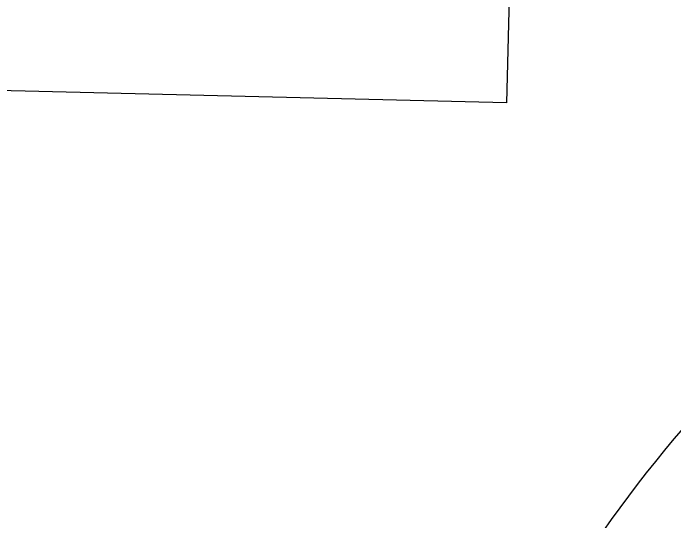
# Model space of a CAD drawing. Header units: millimetres. Extents: x 1418 to 1811, y 1796 to 1956.
# Drawn here: x 1496.618 to 1499.37, y 1850.689 to 1852.805 of the extents above; entities that cross this region are included whole.
import ezdxf

# ---------------------------------------------------------------- set-up
doc = ezdxf.new("R2010")
doc.units = ezdxf.units.MM
doc.layers.add('layout', color=253, linetype='Continuous', lineweight=13)
doc.layers.add('LINHAGROSSA', color=7, linetype='Continuous', lineweight=30)
doc.layers.add('VEGETAIS', color=3, linetype='Continuous')

msp = doc.modelspace()

# ---------------------------------------------------------------- linework, layer by layer
at = {"layer": 'layout'}
for p, q in [((1498.7042, 1853.8136), (1498.6706, 1852.4326)), ((1498.6705, 1852.4323), (1495.6266, 1852.5063))]:
    msp.add_line(p, q, dxfattribs=at)
at = {"layer": 'LINHAGROSSA'}
for p, q in [((1498.7042, 1853.8136), (1498.6706, 1852.4326)), ((1498.6705, 1852.4323), (1495.6266, 1852.5063))]:
    msp.add_line(p, q, dxfattribs=at)
at = {"layer": 'VEGETAIS'}
msp.add_spline([(1509.1581, 1850.0542), (1498.4633, 1849.4763), (1500.7879, 1851.9989), (1504.7074, 1850.5783), (1508.8225, 1852.1393), (1509.1581, 1850.0542)], degree=3, dxfattribs=at)

doc.saveas('drawing.dxf')
